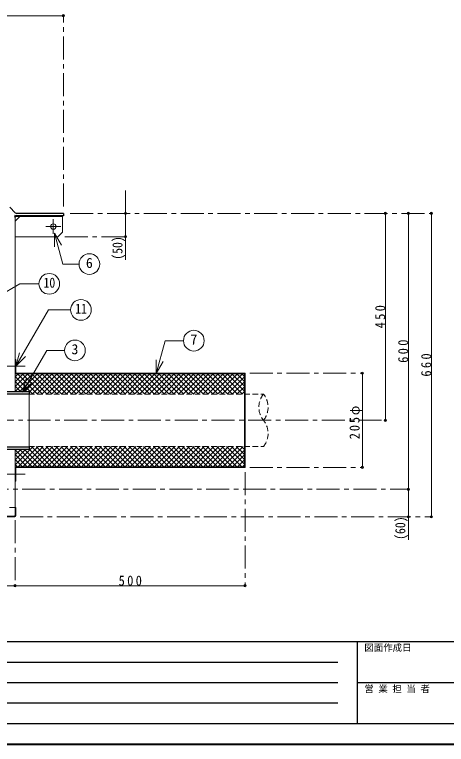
# Model space of a CAD drawing. Units: millimetres at full size, sheet at 1:10. Extents: x -2106 to 1944, y -1394 to 1416.
# Drawn here: x -882 to 57, y -1394 to 194 of the extents above; entities that cross this region are included whole.
import ezdxf
from ezdxf.enums import TextEntityAlignment as Align

# ---------------------------------------------------------------- set-up
doc = ezdxf.new("R2010")
doc.units = ezdxf.units.MM
doc.header["$LTSCALE"] = 10
doc.header["$PDMODE"] = 32
doc.header["$PDSIZE"] = 5
doc.linetypes.add('CHAIN1', pattern=[8, 5, -1, 1, -1])
doc.linetypes.add('DASHED1', pattern=[1.8, 1.2, -0.6])
doc.layers.add('0-0_ﾚｲﾔ1', color=4, linetype='Continuous', lineweight=9)
doc.styles.add('ＭＳ ゴシック', font='')
doc.styles.get('ＭＳ ゴシック').set_extended_font_data('MS Gothic')

msp = doc.modelspace()

# ---------------------------------------------------------------- linework, layer by layer
at = {"layer": '0-0_ﾚｲﾔ1'}
for p, q in [((-1545.72, 191.27), (-775.72, 191.27)), ((-640.72, -339.33), (-640.72, -188.73)), ((-881.18, -243.12), (-880.33, -243.97)), ((-870.72, -245.33), (-880.72, -255.33)), ((-880.38, -243.99), (-879.98, -243.58)), ((-777.72, -245.33), (-777.72, -279.33)), ((-75.72, -688.73), (-75.72, -238.73)), ((-25.72, -238.73), (-25.72, -838.73)), ((24.28, -898.73), (24.28, -238.73)), ((-777.72, -279.33), (-787.72, -289.33)), ((-787.72, -289.33), (-880.72, -289.33)), ((-125.72, -586.23), (-125.72, -791.23)), ((-880.72, -626.16), (-842.39, -587.83)), ((-880.72, -615.56), (-852.99, -587.83)), ((-880.72, -604.95), (-863.6, -587.83)), ((-880.72, -594.34), (-874.21, -587.83)), ((-880.72, -593.6), (-842.59, -631.73)), ((-875.88, -587.83), (-831.98, -631.73)), ((-870.18, -626.23), (-831.78, -587.83)), ((-865.28, -587.83), (-821.38, -631.73)), ((-859.57, -626.23), (-821.17, -587.83)), ((-854.67, -587.83), (-810.77, -631.73)), ((-850.26, -627.52), (-810.57, -587.83)), ((-844.06, -587.83), (-800.16, -631.73)), ((-843.86, -631.73), (-799.96, -587.83)), ((-833.46, -587.83), (-789.56, -631.73)), ((-833.25, -631.73), (-789.35, -587.83)), ((-822.85, -587.83), (-778.95, -631.73)), ((-822.65, -631.73), (-778.75, -587.83)), ((-812.24, -587.83), (-768.34, -631.73)), ((-812.04, -631.73), (-768.14, -587.83)), ((-801.64, -587.83), (-757.74, -631.73)), ((-801.43, -631.73), (-757.53, -587.83)), ((-791.03, -587.83), (-747.13, -631.73)), ((-790.83, -631.73), (-746.93, -587.83)), ((-780.42, -587.83), (-736.52, -631.73)), ((-780.22, -631.73), (-736.32, -587.83)), ((-769.82, -587.83), (-725.92, -631.73)), ((-769.61, -631.73), (-725.71, -587.83)), ((-759.21, -587.83), (-715.31, -631.73)), ((-759.01, -631.73), (-715.11, -587.83)), ((-748.6, -587.83), (-704.7, -631.73)), ((-748.4, -631.73), (-704.5, -587.83)), ((-738, -587.83), (-694.1, -631.73)), ((-737.79, -631.73), (-693.89, -587.83)), ((-727.39, -587.83), (-683.49, -631.73)), ((-727.19, -631.73), (-683.29, -587.83)), ((-716.78, -587.83), (-672.88, -631.73)), ((-716.58, -631.73), (-672.68, -587.83)), ((-706.18, -587.83), (-662.28, -631.73)), ((-705.97, -631.73), (-662.07, -587.83)), ((-695.57, -587.83), (-651.67, -631.73)), ((-695.37, -631.73), (-651.47, -587.83)), ((-684.96, -587.83), (-641.06, -631.73)), ((-684.76, -631.73), (-640.86, -587.83)), ((-674.36, -587.83), (-630.46, -631.73)), ((-674.15, -631.73), (-630.25, -587.83)), ((-663.75, -587.83), (-619.85, -631.73)), ((-663.55, -631.73), (-619.65, -587.83)), ((-653.15, -587.83), (-609.25, -631.73)), ((-652.94, -631.73), (-609.04, -587.83)), ((-642.54, -587.83), (-598.64, -631.73)), ((-642.33, -631.73), (-598.43, -587.83)), ((-631.93, -587.83), (-588.03, -631.73)), ((-631.73, -631.73), (-587.83, -587.83)), ((-621.33, -587.83), (-577.43, -631.73)), ((-621.12, -631.73), (-577.22, -587.83)), ((-610.72, -587.83), (-566.82, -631.73)), ((-610.51, -631.73), (-566.61, -587.83)), ((-600.11, -587.83), (-556.21, -631.73)), ((-599.91, -631.73), (-556.01, -587.83)), ((-589.51, -587.83), (-545.61, -631.73)), ((-589.3, -631.73), (-545.4, -587.83)), ((-578.9, -587.83), (-535, -631.73)), ((-578.69, -631.73), (-534.79, -587.83)), ((-568.29, -587.83), (-524.39, -631.73)), ((-568.09, -631.73), (-524.19, -587.83)), ((-557.69, -587.83), (-513.79, -631.73)), ((-557.48, -631.73), (-513.58, -587.83)), ((-547.08, -587.83), (-503.18, -631.73)), ((-546.87, -631.73), (-502.97, -587.83)), ((-536.47, -587.83), (-492.57, -631.73)), ((-536.27, -631.73), (-492.37, -587.83)), ((-525.87, -587.83), (-481.97, -631.73)), ((-525.66, -631.73), (-481.76, -587.83)), ((-515.26, -587.83), (-471.36, -631.73)), ((-515.05, -631.73), (-471.15, -587.83)), ((-504.65, -587.83), (-460.75, -631.73)), ((-504.45, -631.73), (-460.55, -587.83)), ((-494.05, -587.83), (-450.15, -631.73)), ((-493.84, -631.73), (-449.94, -587.83)), ((-483.44, -587.83), (-439.54, -631.73)), ((-483.23, -631.73), (-439.33, -587.83)), ((-472.83, -587.83), (-428.93, -631.73)), ((-472.63, -631.73), (-428.73, -587.83)), ((-462.23, -587.83), (-418.33, -631.73)), ((-462.02, -631.73), (-418.12, -587.83)), ((-451.62, -587.83), (-407.72, -631.73)), ((-451.42, -631.73), (-407.52, -587.83)), ((-441.01, -587.83), (-397.11, -631.73)), ((-440.81, -631.73), (-396.91, -587.83)), ((-430.41, -587.83), (-386.51, -631.73)), ((-430.2, -631.73), (-386.3, -587.83)), ((-419.8, -587.83), (-382.32, -625.31)), ((-419.6, -631.73), (-382.32, -594.45)), ((-409.19, -587.83), (-382.32, -614.7)), ((-398.59, -587.83), (-382.32, -604.09)), ((-387.98, -587.83), (-382.32, -593.49)), ((-880.72, -604.2), (-858.7, -626.23)), ((-880.72, -614.81), (-869.3, -626.23)), ((-408.99, -631.73), (-382.32, -605.06)), ((-398.38, -631.73), (-382.32, -615.67)), ((-880.72, -625.42), (-879.91, -626.23)), ((-387.78, -631.73), (-382.32, -626.27)), ((-382.32, -751.73), (-382.32, -625.73)), ((-380.72, -751.73), (-380.72, -625.73)), ((-880.72, -785.26), (-841.19, -745.73)), ((-874.48, -789.63), (-830.58, -745.73)), ((-863.87, -789.63), (-819.97, -745.73)), ((-853.27, -789.63), (-809.37, -745.73)), ((-845.26, -745.73), (-801.36, -789.63)), ((-842.66, -789.63), (-798.76, -745.73)), ((-834.66, -745.73), (-790.76, -789.63)), ((-832.05, -789.63), (-788.15, -745.73)), ((-824.05, -745.73), (-780.15, -789.63)), ((-821.45, -789.63), (-777.55, -745.73)), ((-813.44, -745.73), (-769.54, -789.63)), ((-810.84, -789.63), (-766.94, -745.73)), ((-802.84, -745.73), (-758.94, -789.63)), ((-800.23, -789.63), (-756.33, -745.73)), ((-792.23, -745.73), (-748.33, -789.63)), ((-789.63, -789.63), (-745.73, -745.73)), ((-781.62, -745.73), (-737.72, -789.63)), ((-779.02, -789.63), (-735.12, -745.73)), ((-771.02, -745.73), (-727.12, -789.63)), ((-768.41, -789.63), (-724.51, -745.73)), ((-760.41, -745.73), (-716.51, -789.63)), ((-757.81, -789.63), (-713.91, -745.73)), ((-749.8, -745.73), (-705.9, -789.63)), ((-747.2, -789.63), (-703.3, -745.73)), ((-739.2, -745.73), (-695.3, -789.63)), ((-736.59, -789.63), (-692.69, -745.73)), ((-728.59, -745.73), (-684.69, -789.63)), ((-725.99, -789.63), (-682.09, -745.73)), ((-717.98, -745.73), (-674.08, -789.63)), ((-715.38, -789.63), (-671.48, -745.73)), ((-707.38, -745.73), (-663.48, -789.63)), ((-704.77, -789.63), (-660.87, -745.73)), ((-696.77, -745.73), (-652.87, -789.63)), ((-694.17, -789.63), (-650.27, -745.73)), ((-686.16, -745.73), (-642.26, -789.63)), ((-683.56, -789.63), (-639.66, -745.73)), ((-675.56, -745.73), (-631.66, -789.63)), ((-672.95, -789.63), (-629.05, -745.73)), ((-664.95, -745.73), (-621.05, -789.63)), ((-662.35, -789.63), (-618.45, -745.73)), ((-654.34, -745.73), (-610.44, -789.63)), ((-651.74, -789.63), (-607.84, -745.73)), ((-643.74, -745.73), (-599.84, -789.63)), ((-641.13, -789.63), (-597.23, -745.73)), ((-633.13, -745.73), (-589.23, -789.63)), ((-630.53, -789.63), (-586.63, -745.73)), ((-622.52, -745.73), (-578.62, -789.63)), ((-619.92, -789.63), (-576.02, -745.73)), ((-611.92, -745.73), (-568.02, -789.63)), ((-609.32, -789.63), (-565.42, -745.73)), ((-601.31, -745.73), (-557.41, -789.63)), ((-598.71, -789.63), (-554.81, -745.73)), ((-590.7, -745.73), (-546.8, -789.63)), ((-588.1, -789.63), (-544.2, -745.73)), ((-580.1, -745.73), (-536.2, -789.63)), ((-577.5, -789.63), (-533.6, -745.73)), ((-569.49, -745.73), (-525.59, -789.63)), ((-566.89, -789.63), (-522.99, -745.73)), ((-558.88, -745.73), (-514.98, -789.63)), ((-556.28, -789.63), (-512.38, -745.73)), ((-548.28, -745.73), (-504.38, -789.63)), ((-545.68, -789.63), (-501.78, -745.73)), ((-537.67, -745.73), (-493.77, -789.63)), ((-535.07, -789.63), (-491.17, -745.73)), ((-527.06, -745.73), (-483.16, -789.63)), ((-524.46, -789.63), (-480.56, -745.73)), ((-516.46, -745.73), (-472.56, -789.63)), ((-513.86, -789.63), (-469.96, -745.73)), ((-505.85, -745.73), (-461.95, -789.63)), ((-503.25, -789.63), (-459.35, -745.73)), ((-495.25, -745.73), (-451.35, -789.63)), ((-492.64, -789.63), (-448.74, -745.73)), ((-484.64, -745.73), (-440.74, -789.63)), ((-482.04, -789.63), (-438.14, -745.73)), ((-474.03, -745.73), (-430.13, -789.63)), ((-471.43, -789.63), (-427.53, -745.73)), ((-463.43, -745.73), (-419.53, -789.63)), ((-460.82, -789.63), (-416.92, -745.73)), ((-452.82, -745.73), (-408.92, -789.63)), ((-450.22, -789.63), (-406.32, -745.73)), ((-442.21, -745.73), (-398.31, -789.63)), ((-439.61, -789.63), (-395.71, -745.73)), ((-431.61, -745.73), (-387.71, -789.63)), ((-429, -789.63), (-385.1, -745.73)), ((-421, -745.73), (-382.32, -784.41)), ((-410.39, -745.73), (-382.32, -773.8)), ((-399.79, -745.73), (-382.32, -763.19)), ((-389.18, -745.73), (-382.32, -752.59)), ((-880.72, -774.65), (-857.29, -751.23)), ((-880.72, -764.05), (-867.9, -751.23)), ((-880.72, -753.44), (-878.51, -751.23)), ((-880.72, -752.7), (-843.79, -789.63)), ((-871.58, -751.23), (-833.18, -789.63)), ((-860.98, -751.23), (-822.58, -789.63)), ((-850.37, -751.23), (-811.97, -789.63)), ((-418.4, -789.63), (-382.32, -753.55)), ((-880.72, -763.3), (-854.4, -789.63)), ((-880.72, -773.91), (-865, -789.63)), ((-407.79, -789.63), (-382.32, -764.16)), ((-397.18, -789.63), (-382.32, -774.76)), ((-880.72, -784.52), (-875.61, -789.63)), ((-386.58, -789.63), (-382.32, -785.37)), ((-25.72, -838.73), (-25.72, -948.73)), ((-1440.72, -1048.73), (-880.72, -1048.73)), ((-880.72, -1048.73), (-380.72, -1048.73))]:
    msp.add_line(p, q, dxfattribs=at)
at = {"layer": '0-0_ﾚｲﾔ1', "linetype": 'CHAIN1'}
for p, q in [((-775.72, -223.73), (-775.72, 191.27)), ((-797.72, -283.33), (-797.72, -251.33)), ((-760.72, -238.73), (24.28, -238.73)), ((-813.72, -267.33), (-781.72, -267.33)), ((-772.72, -289.33), (-640.72, -289.33)), ((-902.32, -571.23), (-859.12, -571.23)), ((-370.72, -586.23), (-125.72, -586.23)), ((-1013.76, -688.73), (-75.72, -688.73)), ((-370.72, -791.23), (-125.72, -791.23)), ((-902.32, -806.23), (-859.12, -806.23)), ((-380.72, -801.23), (-380.72, -1048.73)), ((-945.13, -838.73), (-25.72, -838.73)), ((-870.12, -898.73), (24.28, -898.73)), ((-880.72, -906.13), (-880.72, -1048.73))]:
    msp.add_line(p, q, dxfattribs=at)
at = {"layer": '0-0_ﾚｲﾔ1', "color": 5, "lineweight": 25}
for p, q in [((-880.4, -237.23), (-892.15, -225.23)), ((-775.72, -243.73), (-878.79, -243.73)), ((-775.72, -238.73), (-876.83, -238.73)), ((-775.72, -238.73), (-775.72, -243.73)), ((-959.26, -631.23), (-850.26, -631.23)), ((-954.26, -626.23), (-850.26, -626.23)), ((-850.26, -626.23), (-850.26, -631.23)), ((-959.26, -746.23), (-850.26, -746.23)), ((-954.26, -751.23), (-850.26, -751.23)), ((-850.26, -746.23), (-850.26, -751.23))]:
    msp.add_line(p, q, dxfattribs=at)
at = {"layer": '0-0_ﾚｲﾔ1', "color": 7, "lineweight": 18}
for p, q in [((-880.72, -246.93), (-880.72, -626.23)), ((-879.12, -243.73), (-878.79, -243.73)), ((-794.93, -281.74), (-794.93, -311.74)), ((-794.93, -281.74), (-779.93, -307.72)), ((-794.93, -281.74), (-776.92, -348.92)), ((-741.82, -348.92), (-776.92, -348.92)), ((-1057.83, -499.96), (-870.72, -391.93)), ((-828.96, -391.93), (-870.72, -391.93)), ((-879.12, -571.23), (-808.29, -448.55)), ((-760.07, -448.55), (-808.29, -448.55)), ((-573.83, -586.88), (-554.71, -515.52)), ((-514.63, -515.52), (-554.71, -515.52)), ((-864.74, -627.76), (-812.15, -536.68)), ((-773.17, -536.68), (-812.15, -536.68)), ((-879.12, -571.23), (-871.36, -542.25)), ((-879.12, -571.23), (-857.91, -550.01)), ((-573.83, -586.88), (-573.83, -556.88)), ((-573.83, -586.88), (-558.83, -560.9)), ((-880.72, -586.23), (-380.72, -586.23)), ((-382.32, -586.23), (-382.32, -625.73)), ((-380.72, -586.23), (-380.72, -625.73)), ((-880.72, -587.83), (-382.32, -587.83)), ((-864.74, -627.76), (-856.98, -598.78)), ((-864.74, -627.76), (-843.53, -606.55)), ((-850.26, -746.23), (-850.26, -631.23)), ((-380.72, -625.73), (-382.32, -625.73)), ((-880.72, -751.23), (-880.72, -896.13)), ((-382.32, -751.73), (-382.32, -791.23)), ((-380.72, -751.73), (-382.32, -751.73)), ((-380.72, -751.73), (-380.72, -791.23)), ((-880.72, -789.63), (-382.32, -789.63)), ((-880.72, -791.23), (-380.72, -791.23)), ((-879.12, -821.23), (-879.12, -791.23)), ((-880.72, -821.23), (-879.12, -821.23)), ((-879.12, -878.73), (-880.72, -878.73)), ((-879.12, -896.13), (-879.12, -878.73)), ((-1439.72, -897.13), (-881.72, -897.13)), ((-1439.72, -898.73), (-881.72, -898.73))]:
    msp.add_line(p, q, dxfattribs=at)
at = {"layer": '0-0_ﾚｲﾔ1', "linetype": 'DASHED1'}
for p, q in [((-850.26, -631.73), (-340.72, -631.73)), ((-850.26, -745.73), (-340.72, -745.73)), ((-880.72, -878.73), (-1440.72, -878.73))]:
    msp.add_line(p, q, dxfattribs=at)
at = {"layer": '0-0_ﾚｲﾔ1', "color": 6, "lineweight": 25}
for p, q in [((-2060.72, -1170.16), (1899.28, -1170.16)), ((-136.43, -1348.73), (-136.43, -1170.16)), ((-1107.86, -1214.8), (-179.29, -1214.8)), ((-179.29, -1259.44), (-1107.86, -1259.44)), ((1899.28, -1259.44), (-136.43, -1259.44)), ((-179.29, -1304.08), (-1107.86, -1304.08)), ((1899.28, -1348.73), (-2060.72, -1348.73))]:
    msp.add_line(p, q, dxfattribs=at)
at = {"layer": '0-0_ﾚｲﾔ1', "color": 1, "lineweight": 40}
msp.add_line((1944.28, -1393.73), (-2105.72, -1393.73), dxfattribs=at)
at = {"layer": '0-0_ﾚｲﾔ1', "color": 7, "lineweight": 18}
for points in [[(-777.72, -243.73), (-777.72, -245.33), (-879.12, -245.33)], [(-880.72, -556.23), (-879.12, -556.23), (-879.12, -586.23)]]:
    msp.add_lwpolyline(points, dxfattribs=at)
at = {"layer": '0-0_ﾚｲﾔ1'}
msp.add_circle((-797.72, -267.33), 6, dxfattribs=at)
at = {"layer": '0-0_ﾚｲﾔ1', "color": 7, "lineweight": 18}
for centre in [(-719.32, -348.92), (-806.46, -391.93), (-737.57, -448.55), (-492.13, -515.52), (-750.67, -536.68)]:
    msp.add_circle(centre, 22.5, dxfattribs=at)
at = {"layer": '0-0_ﾚｲﾔ1', "color": 5, "lineweight": 25}
for centre in [(-876.83, -233.73), (-878.79, -238.73)]:
    msp.add_arc(centre, 5, 224.3947, 270, dxfattribs=at)
at = {"layer": '0-0_ﾚｲﾔ1', "color": 7, "lineweight": 18}
for centre, radius, start, end in [((-879.12, -246.93), 3.2, 90, 180), ((-879.12, -246.93), 1.6, 90, 180), ((-883.32, -894.53), 2.6, 270, 0), ((-881.72, -896.13), 2.6, 270, 0), ((-881.72, -896.13), 1, 270, 0)]:
    msp.add_arc(centre, radius, start, end, dxfattribs=at)
at = {"layer": '0-0_ﾚｲﾔ1', "linetype": 'DASHED1'}
for centre, start, end in [((-305.11, -660.23), 141.33038, 218.66962), ((-376.33, -660.23), 321.33038, 38.66962), ((-376.33, -717.23), 321.33038, 38.66962)]:
    msp.add_arc(centre, 45.61, start, end, dxfattribs=at)
at = {"layer": '0-0_ﾚｲﾔ1'}
for p in [(-775.72, 191.27), (-640.72, -238.73), (-75.72, -238.73), (-25.72, -238.73), (24.28, -238.73), (-640.72, -289.33), (-125.72, -586.23), (-75.72, -688.73), (-125.72, -791.23), (-25.72, -838.73), (-25.72, -898.73), (24.28, -898.73), (-880.72, -1048.73), (-380.72, -1048.73)]:
    msp.add_point(p, dxfattribs=at)

# ---------------------------------------------------------------- texts
at = {"layer": '0-0_ﾚｲﾔ1', "color": 7, "style": 'ＭＳ ゴシック', "width": 0.85}
for s, p in [('(50)', (-640.72, -339.33)), ('(60)', (-25.72, -948.73))]:
    msp.add_text(s, height=21.99, rotation=90, dxfattribs=at).set_placement(p, align=Align.BOTTOM_LEFT)
at = {"layer": '0-0_ﾚｲﾔ1', "color": 7, "style": 'ＭＳ ゴシック'}
for s, height, p in [('6', 21.99, (-726.82, -363.92)), ('7', 21.99, (-499.63, -530.52)), ('3', 21.99, (-758.17, -551.68)), ('図面作成日', 14.66, (-121.43, -1195.16)), ('営 業 担 当 者', 14.66, (-121.43, -1284.44))]:
    msp.add_text(s, height=height, dxfattribs=at).set_placement(p, align=Align.BOTTOM_LEFT)
at = {"layer": '0-0_ﾚｲﾔ1', "color": 7, "style": 'ＭＳ ゴシック', "width": 0.85}
for s, p in [('10', (-818.96, -406.93)), ('11', (-750.07, -463.55))]:
    msp.add_text(s, height=21.99, dxfattribs=at).set_placement(p, align=Align.BOTTOM_LEFT)
at = {"layer": '0-0_ﾚｲﾔ1', "color": 7, "char_height": 21.99, "attachment_point": 7, "rotation": 90, "style": 'ＭＳ ゴシック'}
for s, insert in [('\\T1.38;\\W0.9;450', (-75.72, -488.73)), ('\\T1.38;\\W0.9;600', (-25.72, -563.73)), ('\\T1.38;\\W0.9;660', (24.28, -593.73)), ('\\T1.3;\\W0.9;205φ', (-125.72, -729.98))]:
    msp.add_mtext(s, dxfattribs=dict(at, insert=insert))
at = {"layer": '0-0_ﾚｲﾔ1', "color": 7, "insert": (-655.72, -1048.73), "char_height": 21.99, "attachment_point": 7, "style": 'ＭＳ ゴシック'}
msp.add_mtext('\\T1.38;\\W0.9;500', dxfattribs=at)

doc.saveas('drawing.dxf')
